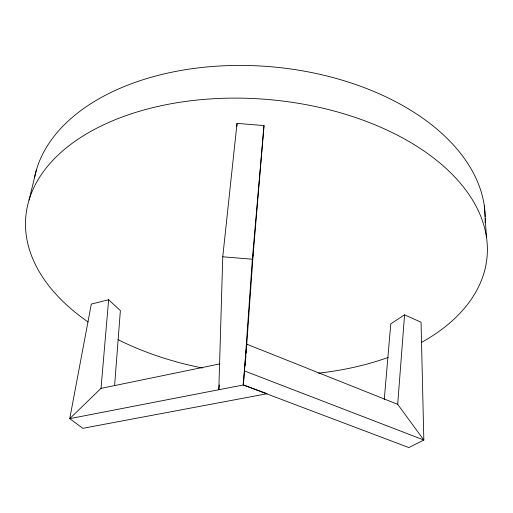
<?xml version="1.0" encoding="UTF-8"?>
<svg xmlns="http://www.w3.org/2000/svg" width="513" height="513" viewBox="0 0 513 513"><rect width="100%" height="100%" fill="white"/><g stroke="black" fill="none" stroke-linecap="round" stroke-linejoin="round"><path stroke-width="0.77" d="M246.522 347.391L253.133 254.826L264.003 125.576L237.025 123.396L222.757 256.801L218.82 389.733L219.295 384.974M236.897 126.467L237.025 123.396M114.598 385.718L120.375 310.596L108.628 299.759L91.314 304.074L69.749 418.64L82.849 428.317L267.151 393.715L243.457 384.955L252.358 259.212L264.003 125.576M245.727 358.561L245.894 356.163M246.125 352.976L246.407 348.987M397.69 404.334L404.571 314.854L421.058 322.228L423.834 440.019L408.855 447.58L243.111 384.923L246.753 344.165L397.69 404.334L423.834 440.019L244.451 370.937M243.457 384.955L69.749 418.64L101.023 388.373L108.628 299.759M245.124 365.545L245.323 363.217M384.243 399.665L390.784 323.812L404.571 314.854M246.464 347.192L246.753 344.165M253.133 254.826L252.358 259.212L222.757 256.801M29.055 200.025L36.519 169.508M101.023 388.373L219.917 363.877M484.323 205.867L486.484 237.243M88.127 321.997A231.498 137.734 4.9 0 1 95.88 128.648A231.498 137.734 4.9 0 1 420.128 148.404A231.498 137.734 4.9 0 1 421.712 342.318M388.219 357.414A231.498 137.734 4.9 0 1 318.567 373.163M202.321 367.981A231.498 137.734 4.9 0 1 118.003 339.619M34.551 177.344A226.74 140.453 4.9 0 1 271.505 66.799A226.74 140.453 4.9 0 1 485.221 216.589M485.247 218.108A226.74 140.453 4.9 0 1 485.151 222.706"/></g></svg>
